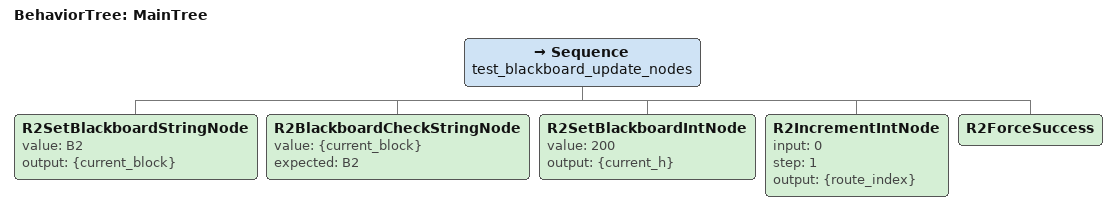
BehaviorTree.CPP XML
<root BTCPP_format="4" main_tree_to_execute="MainTree">
  <BehaviorTree ID="MainTree">
    <Sequence name="test_blackboard_update_nodes">

      <R2SetBlackboardStringNode
        value="B2"
        output="{current_block}" />

      <R2BlackboardCheckStringNode
        value="{current_block}"
        expected="B2" />

      <R2SetBlackboardIntNode
        value="200"
        output="{current_h}" />

      <R2IncrementIntNode
        input="0"
        step="1"
        output="{route_index}" />

      <R2ForceSuccess />

    </Sequence>
  </BehaviorTree>
</root>
